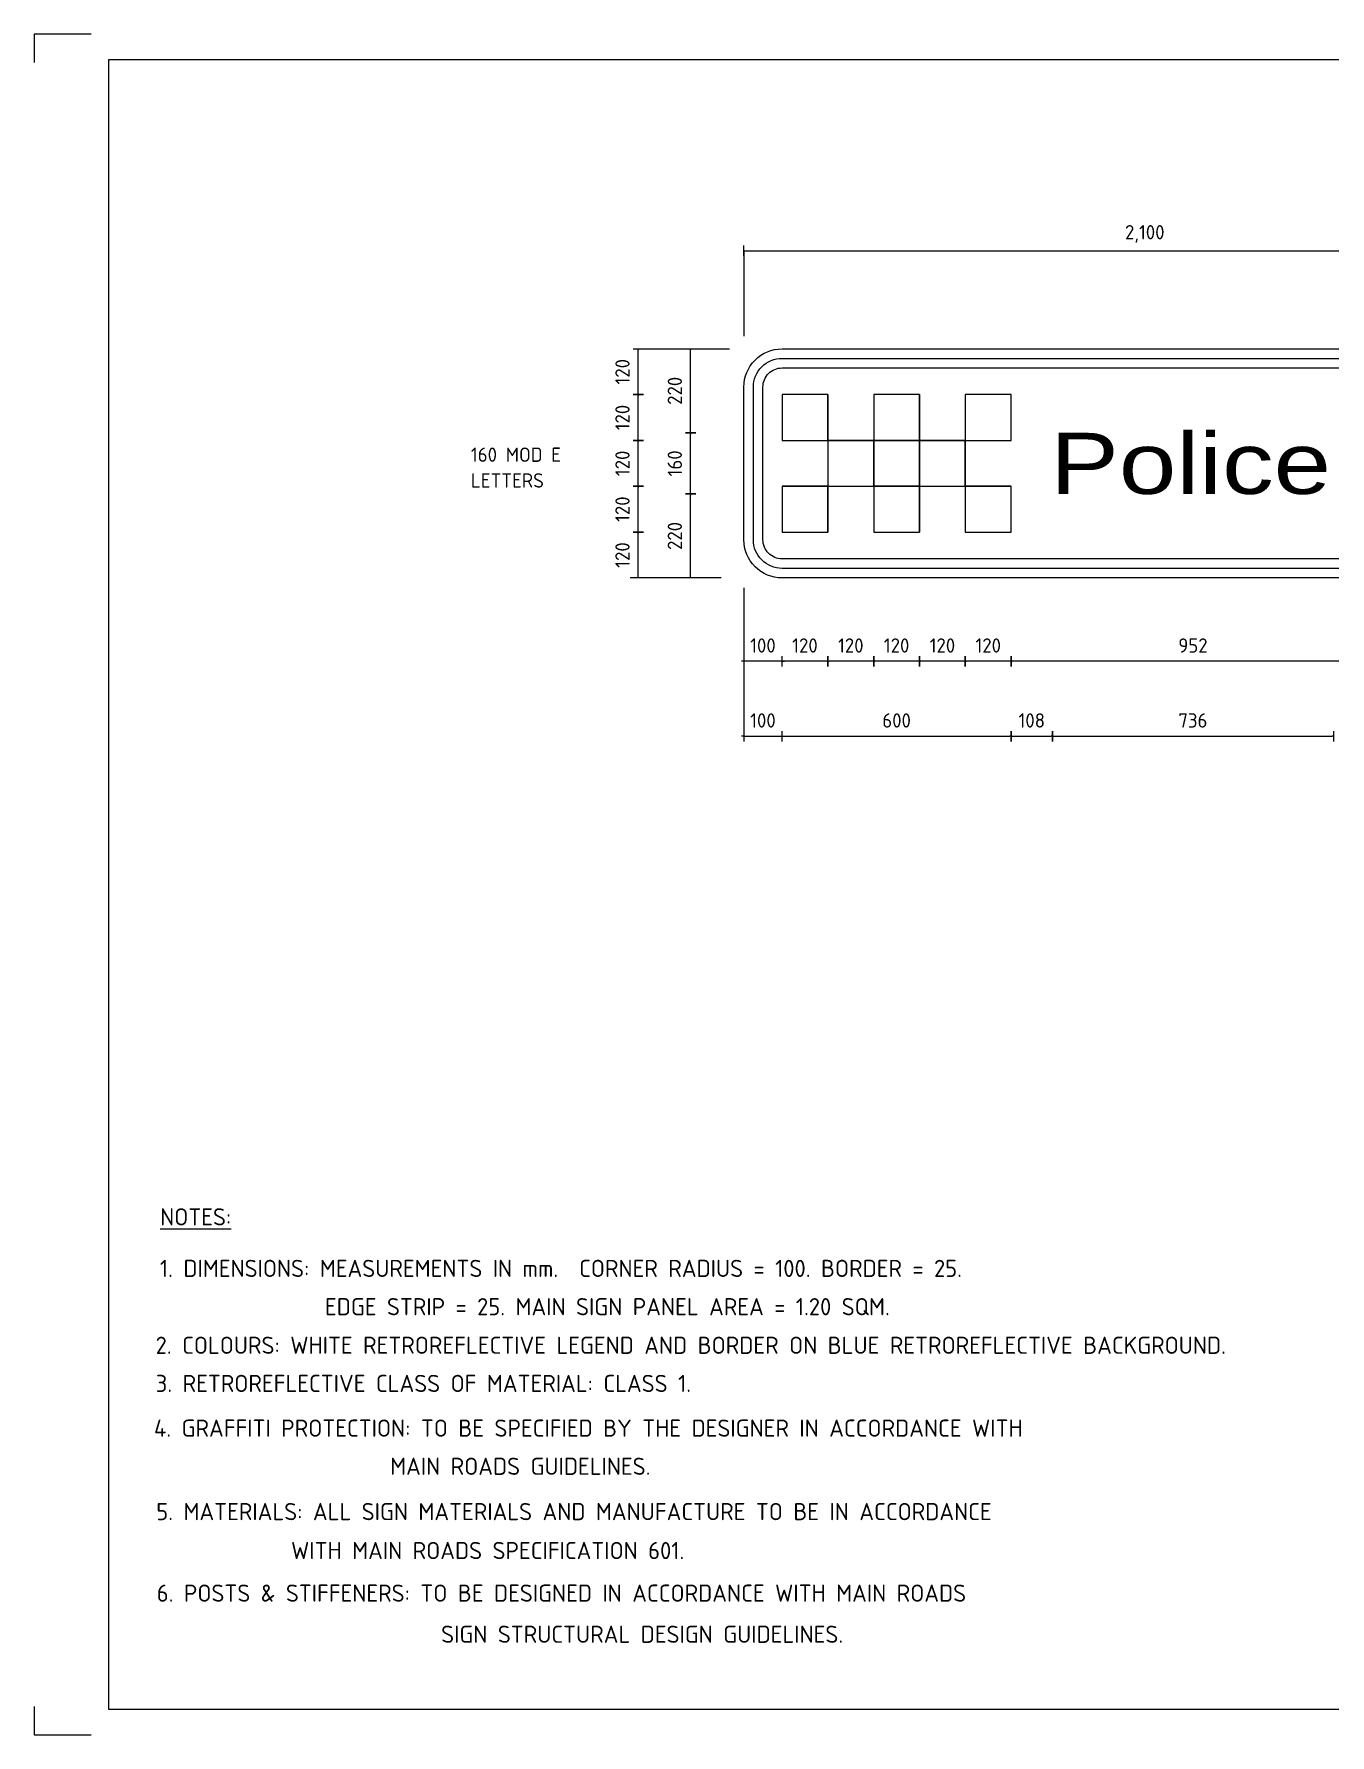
# Model space of a CAD drawing. Extents: x 0 to 420, y 0 to 297.
# Drawn here: x 0 to 226.3, y 0 to 297 of the extents above; entities that cross this region are included whole.
import ezdxf
from ezdxf.enums import TextEntityAlignment as Align

# ---------------------------------------------------------------- set-up
doc = ezdxf.new("R2010")
doc.units = 0
doc.header["$MEASUREMENT"] = 0
doc.layers.get('0').update_dxf_attribs({"linetype": 'CONTINUOUS'})
doc.layers.get('DEFPOINTS').update_dxf_attribs({"linetype": 'CONTINUOUS'})
for name, color, linetype in [('COMMENTS', 4, 'CONTINUOUS'), ('L25', 1, 'CONTINUOUS'), ('L35', 3, 'CONTINUOUS'), ('T25', 1, 'CONTINUOUS'), ('TBLK18', 4, 'CONTINUOUS'), ('TBLK25', 1, 'CONTINUOUS'), ('TBLK35', 3, 'CONTINUOUS'), ('TBLK50', 7, 'CONTINUOUS')]:
    doc.layers.add(name, color=color, linetype=linetype)
doc.styles.add('ISO', font='iso3098b.shx')
doc.styles.add('MESERIES', font='MEseries.shx')
doc.dimstyles.new('SIGNSDIM-15', dxfattribs={"dimtxt": 2.5, "dimasz": 0.2, "dimexe": 1.5, "dimexo": 2, "dimgap": 1.5, "dimtad": 1, "dimdec": 0, "dimlfac": 15, "dimrnd": 1, "dimdsep": 46, "dimlunit": 6, "dimtxsty": 'ISO', "dimblk": 'SGNDIM', "dimcen": 0.09, "dimse1": 1, "dimse2": 1, "dimadec": 0, "dimazin": 0, "dimtfac": 1, "dimtdec": 0, "dimtix": 1, "dimtmove": 0, "dimatfit": 3, "dimldrblk": 'SGNDIM', "dimfxl": 1, "dimtolj": 1, "dimtzin": 0, "dimarcsym": 0})

# ---------------------------------------------------------------- blocks, each defined once
blk = doc.blocks.new('SGNDIM')
for p, q in [((0, 0), (-1, 0)), ((0, 4.5), (0, -4.5))]:
    blk.add_line(p, q)
blk = doc.blocks.new('*D6')
at = {"layer": 'DEFPOINTS', "color": 0}
for p in [(123.94, 175.82, 0), (130.61, 175.82, 0), (130.61, 174.39)]:
    blk.add_point(p, dxfattribs=at)
at = {"layer": 'T25', "color": 0, "lineweight": -2}
for p, q in [((123.74, 174.39), (123.54, 174.39)), ((123.94, 174.39), (130.61, 174.39)), ((130.81, 174.39), (131.01, 174.39))]:
    blk.add_line(p, q, dxfattribs=at)
at = {"layer": 'T25', "color": 0, "lineweight": -2, "xscale": 0.2, "yscale": 0.2, "zscale": 0.2}
blk.add_blockref('SGNDIM', (123.94, 174.39), dxfattribs=at)
at = {"layer": 'T25', "color": 0, "lineweight": -2, "xscale": 0.2, "yscale": 0.2, "zscale": 0.2, "rotation": 180}
blk.add_blockref('SGNDIM', (130.61, 174.39), dxfattribs=at)
at = {"layer": 'T25', "color": 0, "insert": (127.27, 177.14), "char_height": 2.5, "attachment_point": 5, "style": 'ISO'}
blk.add_mtext('\\A1;100', dxfattribs=at)
blk = doc.blocks.new('*D7')
at = {"layer": 'DEFPOINTS', "color": 0}
for p in [(130.61, 175.82, 0), (170.61, 174.39, 0), (170.61, 174.39)]:
    blk.add_point(p, dxfattribs=at)
at = {"layer": 'T25', "color": 0, "lineweight": -2}
blk.add_line((130.81, 174.39), (170.41, 174.39), dxfattribs=at)
at = {"layer": 'T25', "color": 0, "lineweight": -2, "xscale": 0.2, "yscale": 0.2, "zscale": 0.2, "rotation": 180}
blk.add_blockref('SGNDIM', (130.61, 174.39), dxfattribs=at)
at = {"layer": 'T25', "color": 0, "lineweight": -2, "xscale": 0.2, "yscale": 0.2, "zscale": 0.2}
blk.add_blockref('SGNDIM', (170.61, 174.39), dxfattribs=at)
at = {"layer": 'T25', "color": 0, "insert": (150.61, 177.14), "char_height": 2.5, "attachment_point": 5, "style": 'ISO'}
blk.add_mtext('\\A1;600', dxfattribs=at)
blk = doc.blocks.new('*D8')
at = {"layer": 'DEFPOINTS', "color": 0}
for p in [(170.61, 174.39, 0), (177.81, 174.39, 0), (177.81, 174.39)]:
    blk.add_point(p, dxfattribs=at)
at = {"layer": 'T25', "color": 0, "lineweight": -2}
blk.add_line((170.81, 174.39), (177.61, 174.39), dxfattribs=at)
at = {"layer": 'T25', "color": 0, "lineweight": -2, "xscale": 0.2, "yscale": 0.2, "zscale": 0.2, "rotation": 180}
blk.add_blockref('SGNDIM', (170.61, 174.39), dxfattribs=at)
at = {"layer": 'T25', "color": 0, "lineweight": -2, "xscale": 0.2, "yscale": 0.2, "zscale": 0.2}
blk.add_blockref('SGNDIM', (177.81, 174.39), dxfattribs=at)
at = {"layer": 'T25', "color": 0, "insert": (174.21, 177.14), "char_height": 2.5, "attachment_point": 5, "style": 'ISO'}
blk.add_mtext('\\A1;108', dxfattribs=at)
blk = doc.blocks.new('*D9')
at = {"layer": 'DEFPOINTS', "color": 0}
for p in [(177.81, 174.39, 0), (226.89, 174.39, 0), (226.89, 174.39)]:
    blk.add_point(p, dxfattribs=at)
at = {"layer": 'T25', "color": 0, "lineweight": -2}
blk.add_line((178.01, 174.39), (226.69, 174.39), dxfattribs=at)
at = {"layer": 'T25', "color": 0, "lineweight": -2, "xscale": 0.2, "yscale": 0.2, "zscale": 0.2, "rotation": 180}
blk.add_blockref('SGNDIM', (177.81, 174.39), dxfattribs=at)
at = {"layer": 'T25', "color": 0, "lineweight": -2, "xscale": 0.2, "yscale": 0.2, "zscale": 0.2}
blk.add_blockref('SGNDIM', (226.89, 174.39), dxfattribs=at)
at = {"layer": 'T25', "color": 0, "insert": (202.35, 177.14), "char_height": 2.5, "attachment_point": 5, "style": 'ISO'}
blk.add_mtext('\\A1;736', dxfattribs=at)
blk = doc.blocks.new('*D17')
at = {"layer": 'DEFPOINTS', "color": 0}
for p in [(162.61, 187.48), (162.61, 185.04, 0), (170.61, 185.04, 0)]:
    blk.add_point(p, dxfattribs=at)
at = {"layer": 'T25', "color": 0, "lineweight": -2}
blk.add_line((170.41, 187.48), (162.81, 187.48), dxfattribs=at)
at = {"layer": 'T25', "color": 0, "lineweight": -2, "xscale": 0.2, "yscale": 0.2, "zscale": 0.2, "rotation": 180}
blk.add_blockref('SGNDIM', (162.61, 187.48), dxfattribs=at)
at = {"layer": 'T25', "color": 0, "lineweight": -2, "xscale": 0.2, "yscale": 0.2, "zscale": 0.2}
blk.add_blockref('SGNDIM', (170.61, 187.48), dxfattribs=at)
at = {"layer": 'T25', "color": 0, "insert": (166.61, 190.23), "char_height": 2.5, "attachment_point": 5, "style": 'ISO'}
blk.add_mtext('\\A1;120', dxfattribs=at)
blk = doc.blocks.new('*D18')
at = {"layer": 'DEFPOINTS', "color": 0}
for p in [(154.61, 187.48, 0), (154.61, 187.48), (162.61, 185.04, 0)]:
    blk.add_point(p, dxfattribs=at)
at = {"layer": 'T25', "color": 0, "lineweight": -2}
blk.add_line((162.41, 187.48), (154.81, 187.48), dxfattribs=at)
at = {"layer": 'T25', "color": 0, "lineweight": -2, "xscale": 0.2, "yscale": 0.2, "zscale": 0.2, "rotation": 180}
blk.add_blockref('SGNDIM', (154.61, 187.48), dxfattribs=at)
at = {"layer": 'T25', "color": 0, "lineweight": -2, "xscale": 0.2, "yscale": 0.2, "zscale": 0.2}
blk.add_blockref('SGNDIM', (162.61, 187.48), dxfattribs=at)
at = {"layer": 'T25', "color": 0, "insert": (158.61, 190.23), "char_height": 2.5, "attachment_point": 5, "style": 'ISO'}
blk.add_mtext('\\A1;120', dxfattribs=at)
blk = doc.blocks.new('*D19')
at = {"layer": 'DEFPOINTS', "color": 0}
for p in [(146.61, 187.48, 0), (146.61, 187.48), (154.61, 187.48, 0)]:
    blk.add_point(p, dxfattribs=at)
at = {"layer": 'T25', "color": 0, "lineweight": -2}
blk.add_line((154.41, 187.48), (146.81, 187.48), dxfattribs=at)
at = {"layer": 'T25', "color": 0, "lineweight": -2, "xscale": 0.2, "yscale": 0.2, "zscale": 0.2, "rotation": 180}
blk.add_blockref('SGNDIM', (146.61, 187.48), dxfattribs=at)
at = {"layer": 'T25', "color": 0, "lineweight": -2, "xscale": 0.2, "yscale": 0.2, "zscale": 0.2}
blk.add_blockref('SGNDIM', (154.61, 187.48), dxfattribs=at)
at = {"layer": 'T25', "color": 0, "insert": (150.61, 190.23), "char_height": 2.5, "attachment_point": 5, "style": 'ISO'}
blk.add_mtext('\\A1;120', dxfattribs=at)
blk = doc.blocks.new('*D20')
at = {"layer": 'DEFPOINTS', "color": 0}
for p in [(138.61, 187.48, 0), (138.61, 187.48), (146.61, 187.48, 0)]:
    blk.add_point(p, dxfattribs=at)
at = {"layer": 'T25', "color": 0, "lineweight": -2}
blk.add_line((146.41, 187.48), (138.81, 187.48), dxfattribs=at)
at = {"layer": 'T25', "color": 0, "lineweight": -2, "xscale": 0.2, "yscale": 0.2, "zscale": 0.2, "rotation": 180}
blk.add_blockref('SGNDIM', (138.61, 187.48), dxfattribs=at)
at = {"layer": 'T25', "color": 0, "lineweight": -2, "xscale": 0.2, "yscale": 0.2, "zscale": 0.2}
blk.add_blockref('SGNDIM', (146.61, 187.48), dxfattribs=at)
at = {"layer": 'T25', "color": 0, "insert": (142.61, 190.23), "char_height": 2.5, "attachment_point": 5, "style": 'ISO'}
blk.add_mtext('\\A1;120', dxfattribs=at)
blk = doc.blocks.new('*D21')
at = {"layer": 'DEFPOINTS', "color": 0}
for p in [(130.61, 187.48, 0), (130.61, 187.48), (138.61, 187.48, 0)]:
    blk.add_point(p, dxfattribs=at)
at = {"layer": 'T25', "color": 0, "lineweight": -2}
blk.add_line((138.41, 187.48), (130.81, 187.48), dxfattribs=at)
at = {"layer": 'T25', "color": 0, "lineweight": -2, "xscale": 0.2, "yscale": 0.2, "zscale": 0.2, "rotation": 180}
blk.add_blockref('SGNDIM', (130.61, 187.48), dxfattribs=at)
at = {"layer": 'T25', "color": 0, "lineweight": -2, "xscale": 0.2, "yscale": 0.2, "zscale": 0.2}
blk.add_blockref('SGNDIM', (138.61, 187.48), dxfattribs=at)
at = {"layer": 'T25', "color": 0, "insert": (134.61, 190.23), "char_height": 2.5, "attachment_point": 5, "style": 'ISO'}
blk.add_mtext('\\A1;120', dxfattribs=at)
blk = doc.blocks.new('*D22')
at = {"layer": 'DEFPOINTS', "color": 0}
for p in [(123.94, 187.48, 0), (123.94, 187.48), (130.61, 187.48, 0)]:
    blk.add_point(p, dxfattribs=at)
at = {"layer": 'T25', "color": 0, "lineweight": -2}
for p, q in [((123.74, 187.48), (123.54, 187.48)), ((130.61, 187.48), (123.94, 187.48)), ((130.81, 187.48), (131.01, 187.48))]:
    blk.add_line(p, q, dxfattribs=at)
at = {"layer": 'T25', "color": 0, "lineweight": -2, "xscale": 0.2, "yscale": 0.2, "zscale": 0.2}
blk.add_blockref('SGNDIM', (123.94, 187.48), dxfattribs=at)
at = {"layer": 'T25', "color": 0, "lineweight": -2, "xscale": 0.2, "yscale": 0.2, "zscale": 0.2, "rotation": 180}
blk.add_blockref('SGNDIM', (130.61, 187.48), dxfattribs=at)
at = {"layer": 'T25', "color": 0, "insert": (127.27, 190.23), "char_height": 2.5, "attachment_point": 5, "style": 'ISO'}
blk.add_mtext('\\A1;100', dxfattribs=at)
blk = doc.blocks.new('*D23')
at = {"layer": 'DEFPOINTS', "color": 0}
for p in [(105.5, 210.03), (107.62, 210.03, 0), (107.62, 202.03, 0)]:
    blk.add_point(p, dxfattribs=at)
at = {"layer": 'T25', "color": 0, "lineweight": -2}
blk.add_line((105.5, 202.23), (105.5, 209.83), dxfattribs=at)
at = {"layer": 'T25', "color": 0, "lineweight": -2, "xscale": 0.2, "yscale": 0.2, "zscale": 0.2}
for p, rotation in [((105.5, 210.03), 90), ((105.5, 202.03), 270)]:
    blk.add_blockref('SGNDIM', p, dxfattribs=dict(at, rotation=rotation))
at = {"layer": 'T25', "color": 0, "insert": (102.75, 206.03), "char_height": 2.5, "attachment_point": 5, "rotation": 90, "style": 'ISO'}
blk.add_mtext('\\A1;120', dxfattribs=at)
blk = doc.blocks.new('*D24')
at = {"layer": 'DEFPOINTS', "color": 0}
for p in [(105.5, 218.03, 0), (105.5, 218.03), (107.62, 210.03, 0)]:
    blk.add_point(p, dxfattribs=at)
at = {"layer": 'T25', "color": 0, "lineweight": -2}
blk.add_line((105.5, 210.23), (105.5, 217.83), dxfattribs=at)
at = {"layer": 'T25', "color": 0, "lineweight": -2, "xscale": 0.2, "yscale": 0.2, "zscale": 0.2}
for p, rotation in [((105.5, 218.03), 90), ((105.5, 210.03), 270)]:
    blk.add_blockref('SGNDIM', p, dxfattribs=dict(at, rotation=rotation))
at = {"layer": 'T25', "color": 0, "insert": (102.75, 214.03), "char_height": 2.5, "attachment_point": 5, "rotation": 90, "style": 'ISO'}
blk.add_mtext('\\A1;120', dxfattribs=at)
blk = doc.blocks.new('*D25')
at = {"layer": 'DEFPOINTS', "color": 0}
for p in [(105.5, 226.03, 0), (105.5, 226.03), (105.5, 218.03, 0)]:
    blk.add_point(p, dxfattribs=at)
at = {"layer": 'T25', "color": 0, "lineweight": -2}
blk.add_line((105.5, 218.23), (105.5, 225.83), dxfattribs=at)
at = {"layer": 'T25', "color": 0, "lineweight": -2, "xscale": 0.2, "yscale": 0.2, "zscale": 0.2}
for p, rotation in [((105.5, 226.03), 90), ((105.5, 218.03), 270)]:
    blk.add_blockref('SGNDIM', p, dxfattribs=dict(at, rotation=rotation))
at = {"layer": 'T25', "color": 0, "insert": (102.75, 222.03), "char_height": 2.5, "attachment_point": 5, "rotation": 90, "style": 'ISO'}
blk.add_mtext('\\A1;120', dxfattribs=at)
blk = doc.blocks.new('*D26')
at = {"layer": 'DEFPOINTS', "color": 0}
for p in [(105.5, 234.03, 0), (105.5, 234.03), (105.5, 226.03, 0)]:
    blk.add_point(p, dxfattribs=at)
at = {"layer": 'T25', "color": 0, "lineweight": -2}
blk.add_line((105.5, 226.23), (105.5, 233.83), dxfattribs=at)
at = {"layer": 'T25', "color": 0, "lineweight": -2, "xscale": 0.2, "yscale": 0.2, "zscale": 0.2}
for p, rotation in [((105.5, 234.03), 90), ((105.5, 226.03), 270)]:
    blk.add_blockref('SGNDIM', p, dxfattribs=dict(at, rotation=rotation))
at = {"layer": 'T25', "color": 0, "insert": (102.75, 230.03), "char_height": 2.5, "attachment_point": 5, "rotation": 90, "style": 'ISO'}
blk.add_mtext('\\A1;120', dxfattribs=at)
blk = doc.blocks.new('*D27')
at = {"layer": 'DEFPOINTS', "color": 0}
for p in [(105.5, 242.03, 0), (105.5, 242.03), (105.5, 234.03, 0)]:
    blk.add_point(p, dxfattribs=at)
at = {"layer": 'T25', "color": 0, "lineweight": -2}
blk.add_line((105.5, 234.23), (105.5, 241.83), dxfattribs=at)
at = {"layer": 'T25', "color": 0, "lineweight": -2, "xscale": 0.2, "yscale": 0.2, "zscale": 0.2}
for p, rotation in [((105.5, 242.03), 90), ((105.5, 234.03), 270)]:
    blk.add_blockref('SGNDIM', p, dxfattribs=dict(at, rotation=rotation))
at = {"layer": 'T25', "color": 0, "insert": (102.75, 238.03), "char_height": 2.5, "attachment_point": 5, "rotation": 90, "style": 'ISO'}
blk.add_mtext('\\A1;120', dxfattribs=at)
blk = doc.blocks.new('*D28')
at = {"layer": 'DEFPOINTS', "color": 0}
for p in [(123.94, 258.39, 0), (263.94, 259.17), (263.94, 258.39, 0)]:
    blk.add_point(p, dxfattribs=at)
at = {"layer": 'T25', "color": 0, "lineweight": -2}
blk.add_line((124.14, 259.17), (263.74, 259.17), dxfattribs=at)
at = {"layer": 'T25', "color": 0, "lineweight": -2, "xscale": 0.2, "yscale": 0.2, "zscale": 0.2, "rotation": 180}
blk.add_blockref('SGNDIM', (123.94, 259.17), dxfattribs=at)
at = {"layer": 'T25', "color": 0, "lineweight": -2, "xscale": 0.2, "yscale": 0.2, "zscale": 0.2}
blk.add_blockref('SGNDIM', (263.94, 259.17), dxfattribs=at)
at = {"layer": 'T25', "color": 0, "insert": (193.94, 262.1), "char_height": 2.5, "attachment_point": 5, "style": 'ISO'}
blk.add_mtext('\\A1;2,100', dxfattribs=at)
blk = doc.blocks.new('*D29')
at = {"layer": 'DEFPOINTS', "color": 0}
for p in [(114.64, 216.7), (115.51, 216.7, 0), (115.51, 202.03, 0)]:
    blk.add_point(p, dxfattribs=at)
at = {"layer": 'T25', "color": 0, "lineweight": -2}
blk.add_line((114.64, 202.23), (114.64, 216.5), dxfattribs=at)
at = {"layer": 'T25', "color": 0, "lineweight": -2, "xscale": 0.2, "yscale": 0.2, "zscale": 0.2}
for p, rotation in [((114.64, 216.7), 90), ((114.64, 202.03), 270)]:
    blk.add_blockref('SGNDIM', p, dxfattribs=dict(at, rotation=rotation))
at = {"layer": 'T25', "color": 0, "insert": (111.89, 209.36), "char_height": 2.5, "attachment_point": 5, "rotation": 90, "style": 'ISO'}
blk.add_mtext('\\A1;220', dxfattribs=at)
blk = doc.blocks.new('*D30')
at = {"layer": 'DEFPOINTS', "color": 0}
for p in [(114.64, 227.36, 0), (114.64, 227.36), (115.51, 216.7, 0)]:
    blk.add_point(p, dxfattribs=at)
at = {"layer": 'T25', "color": 0, "lineweight": -2}
blk.add_line((114.64, 216.9), (114.64, 227.16), dxfattribs=at)
at = {"layer": 'T25', "color": 0, "lineweight": -2, "xscale": 0.2, "yscale": 0.2, "zscale": 0.2}
for p, rotation in [((114.64, 227.36), 90), ((114.64, 216.7), 270)]:
    blk.add_blockref('SGNDIM', p, dxfattribs=dict(at, rotation=rotation))
at = {"layer": 'T25', "color": 0, "insert": (111.89, 222.03), "char_height": 2.5, "attachment_point": 5, "rotation": 90, "style": 'ISO'}
blk.add_mtext('\\A1;160', dxfattribs=at)
blk = doc.blocks.new('*D31')
at = {"layer": 'DEFPOINTS', "color": 0}
for p in [(114.64, 242.03, 0), (114.64, 242.03), (114.64, 227.36, 0)]:
    blk.add_point(p, dxfattribs=at)
at = {"layer": 'T25', "color": 0, "lineweight": -2}
blk.add_line((114.64, 227.56), (114.64, 241.83), dxfattribs=at)
at = {"layer": 'T25', "color": 0, "lineweight": -2, "xscale": 0.2, "yscale": 0.2, "zscale": 0.2}
for p, rotation in [((114.64, 242.03), 90), ((114.64, 227.36), 270)]:
    blk.add_blockref('SGNDIM', p, dxfattribs=dict(at, rotation=rotation))
at = {"layer": 'T25', "color": 0, "insert": (111.89, 234.7), "char_height": 2.5, "attachment_point": 5, "rotation": 90, "style": 'ISO'}
blk.add_mtext('\\A1;220', dxfattribs=at)
blk = doc.blocks.new('*D35')
at = {"layer": 'DEFPOINTS', "color": 0}
for p in [(170.61, 187.48, 0), (170.61, 187.48), (234.09, 187.84, 0)]:
    blk.add_point(p, dxfattribs=at)
at = {"layer": 'T25', "color": 0, "lineweight": -2}
blk.add_line((233.89, 187.48), (170.81, 187.48), dxfattribs=at)
at = {"layer": 'T25', "color": 0, "lineweight": -2, "xscale": 0.2, "yscale": 0.2, "zscale": 0.2, "rotation": 180}
blk.add_blockref('SGNDIM', (170.61, 187.48), dxfattribs=at)
at = {"layer": 'T25', "color": 0, "lineweight": -2, "xscale": 0.2, "yscale": 0.2, "zscale": 0.2}
blk.add_blockref('SGNDIM', (234.09, 187.48), dxfattribs=at)
at = {"layer": 'T25', "color": 0, "insert": (202.35, 190.23), "char_height": 2.5, "attachment_point": 5, "style": 'ISO'}
blk.add_mtext('\\A1;952', dxfattribs=at)
blk = doc.blocks.new('N6')
at = {"layer": 'T25', "color": 3, "style": 'ISO'}
for s, p in [('6. POSTS & STIFFENERS: TO BE DESIGNED IN ACCORDANCE WITH MAIN ROADS ', (-2.16, -18.25)), ('SIGN STRUCTURAL DESIGN GUIDELINES.', (47.5, -25.43))]:
    blk.add_text(s, height=3, dxfattribs=at).set_placement(p)
blk = doc.blocks.new('A3BBLK')
at = {"layer": 'TBLK25'}
for p, q in [((10, 297), (0, 297)), ((0, 297), (0, 292)), ((0, 5), (0, 0)), ((0, 0), (10, 0))]:
    blk.add_line(p, q, dxfattribs=at)
at = {"layer": 'TBLK50'}
for p, q in [((415.5, 292.5), (13, 292.5)), ((13, 292.5), (13, 4.5)), ((13, 4.5), (415.5, 4.5))]:
    blk.add_line(p, q, dxfattribs=at)
blk = doc.blocks.new('TBLK')
blk.add_blockref('A3BBLK', (0, 0))
at = {"layer": 'TBLK18', "style": 'ISO'}
blk.add_attdef('MR_DIRECTORATE', text='', height=1.5, dxfattribs=at).set_placement((381.5, 67.12), align=Align.CENTER)
for tag, p in [('STREET_NAME', (355.51, 61.1)), ('SUBURB_POSTCODE', (388.49, 61.1)), ('TELEPHONE_NO.', (368.31, 58.84)), ('FAX_NO.', (393.56, 58.84))]:
    blk.add_attdef(tag, p, '', height=1.5, dxfattribs=at)
at = {"layer": 'TBLK25', "style": 'ISO'}
for tag, height, p in [('MR_BRANCH', 2, (381.5, 64.2)), ('ROAD_SECTION', 1.75, (384.5, 29.16)), ('SLK', 1.75, (384.5, 26.11)), ('CHAINAGE', 1.75, (384.5, 19.21)), ('DRG_TYPE_03', 1.75, (360.51, 11.5)), ('DRG_TYPE_02', 1.75, (360.51, 8.36)), ('DRG_TYPE_01', 1.75, (360.3, 5.42))]:
    blk.add_attdef(tag, text='', height=height, dxfattribs=at).set_placement(p, align=Align.CENTER)
for tag, p, height in [('FILE_NUMBER', (371.77, 53.24), 2.5), ('DESIGNED_/_DRAWN', (371.77, 48.49), 2), ('VERIFIED', (371.77, 43.49), 2), ('APPROVED', (371.77, 38.49), 2), ('LOCAL_AUTHORITY', (370.48, 16.73), 1.25)]:
    blk.add_attdef(tag, p, '', height=height, dxfattribs=at)
at = {"layer": 'TBLK35', "style": 'ISO', "width": 0.9}
for tag, p in [('ROAD_PROJECT&NUMBER', (384.5, 32.23)), ('DRAWING_DESCRIPTION', (384.5, 22.29))]:
    blk.add_attdef(tag, text='', height=2.5, dxfattribs=at).set_placement(p, align=Align.CENTER)
at = {"layer": 'TBLK50', "style": 'ISO'}
blk.add_attdef('DRG_NUMBER', (370.5, 6.02), '', height=5, dxfattribs=at)

msp = doc.modelspace()

# ---------------------------------------------------------------- linework, layer by layer
at = {"layer": 'L35'}
for p, q in [((138.608, 234.031, 0), (138.608, 210.031, 0)), ((146.608, 234.031, 0), (146.608, 210.031, 0)), ((154.608, 234.031, 0), (154.608, 210.031, 0)), ((162.608, 234.031, 0), (162.608, 210.031, 0)), ((130.608, 226.031, 0), (170.608, 226.031, 0)), ((130.608, 218.031, 0), (170.608, 218.031, 0))]:
    msp.add_line(p, q, dxfattribs=at)
at = {"layer": 'L35', "elevation": 0}
for points in [[(245.086, 202.031), (130.608, 202.031, -0.4142136), (123.941, 208.698), (123.941, 235.364, -0.4142136), (130.608, 242.031), (245.086, 242.031, -0.2310786), (250.343, 239.464), (263.941, 222.031), (250.343, 204.597, -0.2310786)], [(249.029, 205.622, -0.2310786), (245.086, 203.698), (130.608, 203.698, -0.4142136), (125.608, 208.698), (125.608, 235.364, -0.4142136), (130.608, 240.364), (245.086, 240.364, -0.2310786), (249.029, 238.439), (261.827, 222.031)], [(247.714, 206.647, -0.2310786), (245.086, 205.364), (130.608, 205.364, -0.4142136), (127.274, 208.698), (127.274, 235.364, -0.4142136), (130.608, 238.698), (245.086, 238.698, -0.2310786), (247.714, 237.414), (259.714, 222.031)]]:
    msp.add_lwpolyline(points, format="xyb", close=True, dxfattribs=at)
for points in [[(130.608, 226.031), (138.608, 226.031), (138.608, 234.031), (130.608, 234.031)], [(146.608, 226.031), (154.608, 226.031), (154.608, 234.031), (146.608, 234.031)], [(162.608, 226.031), (170.608, 226.031), (170.608, 234.031), (162.608, 234.031)], [(138.608, 218.031), (146.608, 218.031), (146.608, 226.031), (138.608, 226.031)], [(146.608, 218.031), (154.608, 218.031), (154.608, 226.031), (146.608, 226.031)], [(154.608, 218.031), (162.608, 218.031), (162.608, 226.031), (154.608, 226.031)], [(130.608, 210.031), (138.608, 210.031), (138.608, 218.031), (130.608, 218.031)], [(146.608, 210.031), (154.608, 210.031), (154.608, 218.031), (146.608, 218.031)], [(162.608, 210.031), (170.608, 210.031), (170.608, 218.031), (162.608, 218.031)]]:
    msp.add_lwpolyline(points, close=True, dxfattribs=at)
at = {"layer": 'T25'}
for p, q in [((123.941, 259.167, 0), (123.941, 244.221, 0)), ((105.499, 242.031, 0), (121.417, 242.031, 0)), ((123.941, 200.301, 0), (123.941, 174.388, 0))]:
    msp.add_line(p, q, dxfattribs=at)
at = {"layer": 'T25', "linetype": 'ByBlock'}
for p, q in [((119.983, 202.031, 0), (104.086, 202.031, 0)), ((123.941, 199.364, 0), (123.941, 180.031, 0))]:
    msp.add_line(p, q, dxfattribs=at)

# ---------------------------------------------------------------- block references
msp.add_blockref('TBLK', (0, 0))
at = {"layer": 'L25'}
msp.add_blockref('N6', (23.588, 41.518), dxfattribs=at)

# ---------------------------------------------------------------- texts
at = {"layer": 'COMMENTS', "style": 'ISO'}
for s, p in [('160 MOD E', (76.286, 222.297, 0)), ('LETTERS', (76.286, 217.797, 0))]:
    msp.add_text(s, height=2.5, dxfattribs=at).set_placement(p)
at = {"layer": 'L35', "style": 'MESERIES', "width": 1.094038}
msp.add_text('Police', height=10.6667, rotation=360, dxfattribs=at).set_placement((177.414, 216.698, 0), (226.467, 216.698, 0), align=Align.FIT)
at = {"layer": 'T25', "color": 3, "style": 'ISO'}
for s, p in [('%%UNOTES:', (22.018, 88.97)), ('1. DIMENSIONS: MEASUREMENTS IN mm.  CORNER RADIUS = 100. BORDER = 25.', (21.983, 79.97)), ('EDGE STRIP = 25. MAIN SIGN PANEL AREA = 1.20 SQM.', (50.8, 73.284)), ('2. COLOURS: WHITE RETROREFLECTIVE LEGEND AND BORDER ON BLUE RETROREFLECTIVE BACKGROUND.', (21.234, 66.547)), ('3. RETROREFLECTIVE CLASS OF MATERIAL: CLASS 1.', (21.26, 59.884)), ('4. GRAFFITI PROTECTION: TO BE SPECIFIED BY THE DESIGNER IN ACCORDANCE WITH', (20.945, 52.078)), ('                        MAIN ROADS GUIDELINES.', (18.462, 45.416)), ('5. MATERIALS: ALL SIGN MATERIALS AND MANUFACTURE TO BE IN ACCORDANCE ', (21.343, 37.503)), ('               WITH MAIN ROADS SPECIFICATION 601.', (17.554, 30.705))]:
    msp.add_text(s, height=3, dxfattribs=at).set_placement(p)

# ---------------------------------------------------------------- dimensions: what is measured, and where the dimension line sits
at = {"layer": 'T25'}
for base, p1, p2, picture, middle in [((263.941, 259.167, 0), (123.941, 258.393, 0), (263.941, 258.393, 0), '*D28', (193.941, 262.105, 0)), ((123.941, 187.483, 0), (130.608, 187.483, 0), (123.941, 187.483, 0), '*D22', (127.274, 190.233, 0)), ((130.608, 187.483, 0), (138.608, 187.483, 0), (130.608, 187.483, 0), '*D21', (134.608, 190.233, 0)), ((138.608, 187.483, 0), (146.608, 187.483, 0), (138.608, 187.483, 0), '*D20', (142.608, 190.233, 0)), ((146.608, 187.483, 0), (154.608, 187.483, 0), (146.608, 187.483, 0), '*D19', (150.608, 190.233, 0)), ((154.608, 187.483, 0), (162.608, 185.037, 0), (154.608, 187.483, 0), '*D18', (158.608, 190.233, 0)), ((162.608, 187.483, 0), (170.608, 185.037, 0), (162.608, 185.037, 0), '*D17', (166.608, 190.233, 0)), ((170.608, 187.483, 0), (234.095, 187.84, 0), (170.608, 187.483, 0), '*D35', (202.351, 190.233, 0)), ((130.608, 174.388, 0), (123.941, 175.822, 0), (130.608, 175.822, 0), '*D6', (127.274, 177.138, 0)), ((170.608, 174.388, 0), (130.608, 175.822, 0), (170.608, 174.388, 0), '*D7', (150.608, 177.138, 0)), ((177.808, 174.388, 0), (170.608, 174.388, 0), (177.808, 174.388, 0), '*D8', (174.208, 177.138, 0)), ((226.895, 174.388, 0), (177.808, 174.388, 0), (226.895, 174.388, 0), '*D9', (202.351, 177.138, 0))]:
    dim = msp.add_linear_dim(base=base, p1=p1, p2=p2, dimstyle='SIGNSDIM-15', dxfattribs=at)
    dim.commit()
    dim.dimension.update_dxf_attribs({"geometry": picture, "text_midpoint": middle})
for base, p1, p2, picture, middle in [((105.499, 242.031, 0), (105.499, 234.031, 0), (105.499, 242.031, 0), '*D27', (102.749, 238.031, 0)), ((114.643, 242.031, 0), (114.643, 227.364, 0), (114.643, 242.031, 0), '*D31', (111.893, 234.698, 0)), ((105.499, 234.031, 0), (105.499, 226.031, 0), (105.499, 234.031, 0), '*D26', (102.749, 230.031, 0)), ((105.499, 226.031, 0), (105.499, 218.031, 0), (105.499, 226.031, 0), '*D25', (102.749, 222.031, 0)), ((114.643, 227.364, 0), (115.512, 216.698, 0), (114.643, 227.364, 0), '*D30', (111.893, 222.031, 0)), ((105.499, 218.031, 0), (107.623, 210.031, 0), (105.499, 218.031, 0), '*D24', (102.749, 214.031, 0)), ((114.643, 216.698, 0), (115.512, 202.031, 0), (115.512, 216.698, 0), '*D29', (111.893, 209.364, 0)), ((105.499, 210.031, 0), (107.623, 202.031, 0), (107.623, 210.031, 0), '*D23', (102.749, 206.031, 0))]:
    dim = msp.add_linear_dim(base=base, p1=p1, p2=p2, angle=90, dimstyle='SIGNSDIM-15', dxfattribs=at)
    dim.commit()
    dim.dimension.update_dxf_attribs({"geometry": picture, "text_midpoint": middle})

doc.saveas('drawing.dxf')
